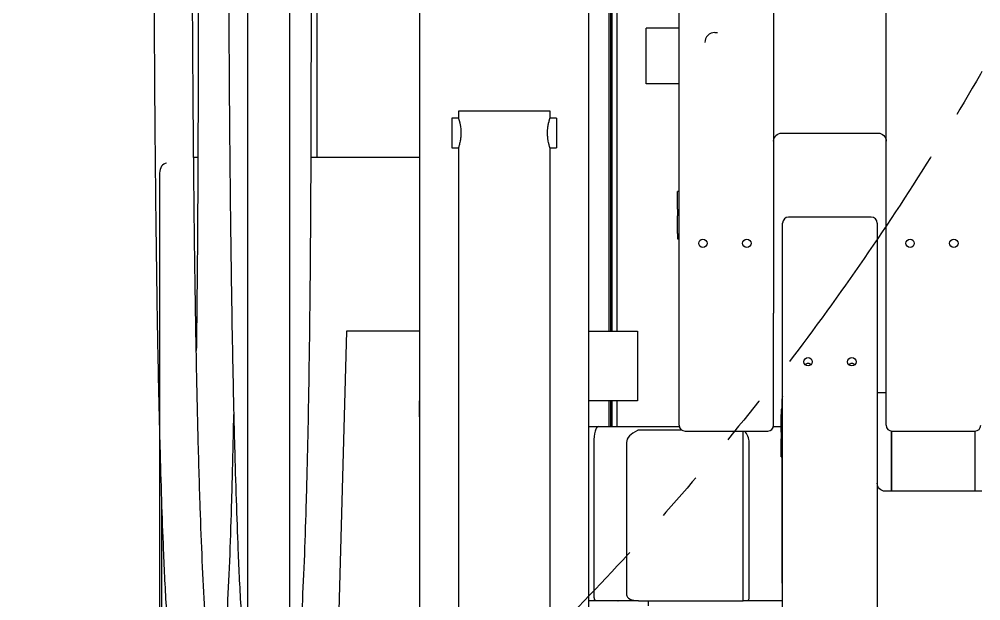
# Model space of a CAD drawing. Header units: millimetres. Extents: x 10462777 to 22643323, y 453826 to 1389191.
# Drawn here: x 11299086 to 11300051, y 581565 to 582149 of the extents above; entities that cross this region are included whole.
import ezdxf

# ---------------------------------------------------------------- set-up
doc = ezdxf.new("R2010")
doc.units = ezdxf.units.MM
doc.header["$LTSCALE"] = 200
doc.header["$MEASUREMENT"] = 0
doc.linetypes.add('PHANTOM', pattern=[2.5, 1.25, -0.25, 0.25, -0.25, 0.25, -0.25])
doc.layers.get('0').update_dxf_attribs({"linetype": 'CONTINUOUS'})
doc.layers.add('2', color=2, linetype='CONTINUOUS')
doc.layers.add('5', color=4, linetype='CONTINUOUS')
doc.layers.add('LAYOUT', color=8, linetype='CONTINUOUS', lineweight=25)

# ---------------------------------------------------------------- blocks, each defined once
blk = doc.blocks.new('A$C7DA30AB0')
at = {"layer": 'LAYOUT', "color": 6, "linetype": 'PHANTOM'}
blk.add_circle((3030.45, 3025.99, 0), 2693.02, dxfattribs=at)

msp = doc.modelspace()

# ---------------------------------------------------------------- linework, layer by layer
at = {"layer": '2', "color": 252, "linetype": 'Continuous'}
for p, q in [((11299487.91598, 582561.35677, 0), (11299487.91598, 581210.93165, 0)), ((11299657.81339, 581210.93165, 0), (11299657.81339, 582561.35677, 0)), ((11299677.86618, 582561.3569, 0), (11299677.86618, 581835.92831, 0)), ((11299679.8662, 581835.96081, 0), (11299679.8662, 582561.35424, 0)), ((11299315.36103, 581429.41224, 0), (11299315.36103, 582501.42746, 0)), ((11299357.36162, 582504.42551, 0), (11299357.36162, 581426.41419, 0)), ((11299748.46718, 581853.79938, 0), (11299748.46718, 582445.34482, 0)), ((11299843.46853, 582445.34482, 0), (11299843.46853, 581853.79938, 0)), ((11299956.47013, 581853.79938, 0), (11299956.47013, 582445.34482, 0)), ((11299680.86622, 582229.11366, 0), (11299680.86622, 581835.90497, 0)), ((11299685.86629, 582229.11366, 0), (11299685.86629, 581835.90497, 0)), ((11299784.36769, 582135.7892, 0), (11299787.1377, 582135.7892, 0)), ((11299851.46864, 582034.70211, 0), (11299948.47002, 582034.70211, 0)), ((11299265.20799, 582010.40376, 0), (11299260.98848, 582010.40376, 0)), ((11299487.91381, 582010.40376, 0), (11299378.88781, 582010.40376, 0)), ((11299226.69682, 581994.40353, 0), (11299226.69682, 581414.39529, 0)), ((11299748.46718, 581975.95387, 0), (11299746.96716, 581975.95387, 0)), ((11299746.96716, 581975.91895, 0), (11299746.96716, 581975.95387, 0)), ((11299746.96716, 581958.35825, 0), (11299746.96716, 581975.91895, 0)), ((11299746.96716, 581958.35825, 0), (11299746.96716, 581951.74668, 0)), ((11299746.96716, 581933.85119, 0), (11299746.96716, 581951.74668, 0)), ((11299746.96716, 581933.85119, 0), (11299746.96716, 581928.49751, 0)), ((11299746.96716, 581928.49751, 0), (11299748.46718, 581928.49751, 0)), ((11299748.46718, 581741.36291, 0), (11299748.46718, 581853.79938, 0)), ((11299843.46853, 581741.36291, 0), (11299843.46853, 581853.79938, 0)), ((11299956.47013, 581741.36291, 0), (11299956.47013, 581853.79938, 0)), ((11299677.86618, 581765.94669, 0), (11299677.86618, 581739.95039, 0)), ((11299679.8662, 581739.93507, 0), (11299679.8662, 581765.937, 0)), ((11299680.86622, 581765.90308, 0), (11299680.86622, 581739.9009, 0)), ((11299685.86629, 581765.90308, 0), (11299685.86629, 581739.9009, 0)), ((11299754.46726, 581735.36282, 0), (11299837.46844, 581735.36282, 0)), ((11299962.22022, 581675.03846, 0), (11299962.22022, 581735.36513, 0)), ((11299962.47022, 581735.36282, 0), (11300045.4714, 581735.36282, 0)), ((11300045.8714, 581675.03846, 0), (11300045.8714, 581735.37369, 0)), ((11299228.81817, 581660.96223, 0), (11299228.81817, 581414.39529, 0))]:
    msp.add_line(p, q, dxfattribs=at)
at = {"layer": '2', "color": 163, "linetype": 'Continuous'}
for p, q in [((11299748.46921, 582140.3056, 0), (11299715.36671, 582140.3056, 0)), ((11299715.36671, 582084.30481, 0), (11299715.36671, 582140.3056, 0)), ((11299748.46921, 582084.30481, 0), (11299715.36671, 582084.30481, 0))]:
    msp.add_line(p, q, dxfattribs=at)
at = {"layer": '2', "color": 124, "linetype": 'Continuous'}
for p, q in [((11299941.46992, 581950.36587, 0), (11299858.46874, 581950.36587, 0)), ((11299852.46866, 581854.12157, 0), (11299852.46866, 581944.36579, 0)), ((11299947.47001, 581944.36579, 0), (11299947.47001, 581854.12157, 0)), ((11299852.46866, 581362.16834, 0), (11299852.46866, 581854.12157, 0)), ((11299947.47001, 581854.12157, 0), (11299947.47001, 581362.16834, 0)), ((11299414.61244, 581835.91801, 0), (11299401.12966, 581349.11383, 0)), ((11299487.91738, 581835.91801, 0), (11299414.61244, 581835.91801, 0)), ((11299657.8148, 581835.91801, 0), (11299706.61658, 581835.91801, 0)), ((11299706.61658, 581835.91801, 0), (11299706.61658, 581765.91702, 0)), ((11299487.63083, 581765.91702, 0), (11299487.91702, 581765.91702, 0)), ((11299487.91607, 581749.57562, 0), (11299487.63083, 581765.91702, 0)), ((11299706.61658, 581765.91702, 0), (11299657.8148, 581765.91702, 0)), ((11299851.86865, 581757.52497, 0), (11299851.86865, 581767.91704, 0)), ((11299956.46882, 581773.91713, 0), (11299947.46895, 581773.91713, 0)), ((11299852.46866, 581757.52515, 0), (11299850.96864, 581757.52515, 0)), ((11299850.96864, 581757.52515, 0), (11299850.96864, 581752.19052, 0)), ((11299850.96864, 581734.30131, 0), (11299850.96864, 581752.19052, 0)), ((11299657.8128, 581739.91665, 0), (11299667.15321, 581739.91665, 0)), ((11299667.15321, 581739.91665, 0), (11299710.4551, 581739.91665, 0)), ((11299751.08716, 581736.40659, 0), (11299708.78039, 581736.40659, 0)), ((11299710.4551, 581739.91665, 0), (11299748.64541, 581739.91665, 0)), ((11299843.29167, 581739.91665, 0), (11299850.96857, 581739.91665, 0)), ((11299812.86809, 581564.91416, 0), (11299812.86809, 581735.36156, 0)), ((11299850.96864, 581734.30131, 0), (11299850.96864, 581727.67279, 0)), ((11299850.96864, 581709.59468, 0), (11299850.96864, 581727.67279, 0)), ((11299961.52021, 581735.43332, 0), (11299961.52021, 581713.91628, 0)), ((11299662.86596, 581723.91642, 0), (11299662.86596, 581570.91425, 0)), ((11299695.7754, 581723.91642, 0), (11299695.7754, 581570.91425, 0)), ((11299818.86818, 581568.15699, 0), (11299818.86818, 581723.91642, 0)), ((11299850.96864, 581709.55767, 0), (11299850.96864, 581709.59468, 0)), ((11299850.96864, 581709.55767, 0), (11299852.46866, 581709.55767, 0)), ((11299851.86865, 581668.74109, 0), (11299851.86865, 581709.5591, 0)), ((11299961.52021, 581713.91628, 0), (11299961.52021, 581675.0385, 0)), ((11299851.86865, 581582.56499, 0), (11299851.86865, 581668.74109, 0)), ((11300052.4715, 581675.03809, 0), (11299955.47012, 581675.03809, 0)), ((11299664.47368, 581564.91416, 0), (11299657.81273, 581564.91416, 0)), ((11299707.77557, 581564.91416, 0), (11299664.47368, 581564.91416, 0)), ((11299686.8663, 581564.91416, 0), (11299687.23367, 581564.91416, 0)), ((11299707.77557, 581564.91416, 0), (11299812.86809, 581564.91416, 0)), ((11299717.86674, 581559.91409, 0), (11299717.86674, 581564.91429, 0)), ((11299817.91637, 581564.91416, 0), (11299812.86809, 581564.91416, 0)), ((11299835.86842, 581564.91416, 0), (11299817.91637, 581564.91416, 0)), ((11299852.47051, 581564.91416, 0), (11299846.45176, 581564.91416, 0))]:
    msp.add_line(p, q, dxfattribs=at)
at = {"layer": '2', "color": 252, "linetype": 'Continuous', "extrusion": (0, 0, -1)}
for centre, start, end in [((-11299851.46864, 582026.702, 0), 0, 90), ((-11299948.47002, 582026.702, 0), 90, 180)]:
    msp.add_arc(centre, 8.00011, start, end, dxfattribs=at)
at = {"layer": '2', "color": 124, "linetype": 'Continuous'}
for centre, radius, start, end in [((11299858.46874, 581944.36579, 0), 6.00009, 90, 180), ((11299941.46992, 581944.36579, 0), 6.00009, 0, 90), ((11299857.86873, 581767.91704, 0), 6.00009, 154.15731172, 180), ((11299802.86795, 581723.91642, 0), 16.00023, 0, 45.6744408), ((11299812.86809, 581568.15699, 0), 6.00009, 327.28479733, 0)]:
    msp.add_arc(centre, radius, start, end, dxfattribs=at)
at = {"layer": '2', "color": 252, "linetype": 'Continuous'}
for centre, start, end in [((11299754.46726, 581741.36291, 0), 180, 270), ((11299837.46844, 581741.36291, 0), 270, 0), ((11299962.47022, 581741.36291, 0), 180, 270), ((11300045.4714, 581741.36291, 0), 270, 0)]:
    msp.add_arc(centre, 6.00009, start, end, dxfattribs=at)
at = {"layer": '2', "color": 124, "linetype": 'Continuous', "extrusion": (0, 0, -1)}
msp.add_arc((-11299955.47012, 581683.03821, 0), 8.00011, 270, 0, dxfattribs=at)
at = {"layer": '2', "color": 252, "linetype": 'Continuous'}
for centre, major_axis, ratio, start_param, end_param in [((11299784.36769, 582125.79237, 0), (-10.00014, 0), 0.999668486, 4.71238898, 6.283185307), ((11299233.76798, 581994.40353, 0), (0, -10.00014), 0.707106781, 3.141592654, 4.71238898)]:
    msp.add_ellipse(centre, major_axis=major_axis, ratio=ratio, start_param=start_param, end_param=end_param, dxfattribs=at)
for centre in [(11299772.46752, 581924.03937, 0), (11299816.46815, 581924.03937, 0), (11299980.47047, 581924.03937, 0), (11300024.4711, 581924.03937, 0)]:
    msp.add_ellipse(centre, major_axis=(4.25006, 0), ratio=0.994179885, dxfattribs=at)
at = {"layer": '2', "color": 124, "linetype": 'Continuous'}
for centre in [(11299877.96902, 581805.09478, 0), (11299921.96964, 581805.09478, 0)]:
    msp.add_ellipse(centre, major_axis=(4.25006, 0), ratio=0.993830785, dxfattribs=at)
for centre, major_axis, ratio, start_param, end_param in [((11299667.15321, 581723.91642, 0), (0, 16.00023), 0.267949192, 0, 1.570796327), ((11299727.77585, 581723.91642, 0), (32.00045, 0), 0.5, 2.289037441, 3.141592654), ((11299664.47368, 581570.91425, 0), (0, 6.00009), 0.267949192, 1.570796327, 3.141592654), ((11299707.77557, 581570.91425, 0), (-12.00017, 0), 0.5, 0, 1.570796327)]:
    msp.add_ellipse(centre, major_axis=major_axis, ratio=ratio, start_param=start_param, end_param=end_param, dxfattribs=at)
at = {"layer": '2', "color": 27, "linetype": 'Continuous'}
for points, knots in [([(11299279.51494, 581477.34538, 0), (11299280.13966, 581476.48084, 0), (11299278.9335, 581480.00045, 0), (11299278.03753, 581487.10033, 0), (11299276.54363, 581498.7814, 0), (11299274.51959, 581519.94836, 0), (11299272.08857, 581554.60443, 0), (11299269.61501, 581604.01354, 0), (11299267.34278, 581663.33982, 0), (11299265.33281, 581732.52654, 0), (11299263.59816, 581812.06651, 0), (11299262.29932, 581891.59823, 0), (11299261.32939, 581970.0504, 0), (11299260.60604, 582047.2888, 0), (11299260.03724, 582130.59535, 0), (11299259.70255, 582203.65043, 0), (11299259.50451, 582265.41228, 0), (11299259.3905, 582312.93081, 0), (11299259.30683, 582362.71621, 0), (11299259.25171, 582414.71329, 0), (11299259.22119, 582468.8383, 0), (11299259.21075, 582524.97454, 0), (11299259.20892, 582563.05616, 0), (11299259.21016, 582582.40896, 0)], [0, 0, 0, 0, 0.025389539, 0.048545827, 0.071841183, 0.097469773, 0.150191775, 0.202651124, 0.254094874, 0.31963857, 0.386189789, 0.455444735, 0.515241905, 0.576054535, 0.640566423, 0.713677883, 0.749389941, 0.786896547, 0.826181268, 0.867207931, 0.909916637, 0.954220594, 1, 1, 1, 1]), ([(11299220.50977, 582546.40554, 0), (11299220.51017, 582539.37713, 0), (11299220.51236, 582514.55222, 0), (11299220.51967, 582473.19918, 0), (11299220.54538, 582423.63151, 0), (11299220.58852, 582377.90364, 0), (11299220.64895, 582336.02308, 0), (11299220.73637, 582291.98803, 0), (11299220.85597, 582247.52575, 0), (11299221.01466, 582203.08836, 0), (11299221.28855, 582141.20519, 0), (11299221.7947, 582058.12861, 0), (11299222.7009, 581961.24822, 0), (11299223.86413, 581873.25585, 0), (11299225.22545, 581795.19505, 0), (11299226.80983, 581726.00311, 0), (11299228.56209, 581666.22453, 0), (11299230.19333, 581621.49897, 0), (11299231.81886, 581584.90728, 0), (11299233.42362, 581554.5261, 0), (11299235.32733, 581525.17364, 0), (11299237.57535, 581498.95887, 0), (11299239.97139, 581478.52042, 0), (11299242.73426, 581465.77402, 0), (11299244.9846, 581459.69286, 0), (11299248.06446, 581454.04375, 0), (11299254.94625, 581448.25319, 0), (11299264.50297, 581445.96374, 0), (11299273.73683, 581448.3155, 0), (11299280.21164, 581453.98048, 0), (11299282.35878, 581457.47193, 0), (11299284.88828, 581462.83235, 0), (11299286.9203, 581470.78366, 0), (11299289.13173, 581483.50608, 0), (11299291.21511, 581502.08961, 0), (11299293.2778, 581527.83581, 0), (11299295.45842, 581563.87705, 0), (11299297.52052, 581609.8949, 0), (11299299.12722, 581658.63103, 0), (11299300.25306, 581701.56412, 0), (11299300.89013, 581730.62656, 0), (11299301.22003, 581747.62459, 0), (11299301.30612, 581752.211, 0)], [0, 0, 0, 0, 0.012083754, 0.042680856, 0.071097193, 0.097306776, 0.121309226, 0.143123132, 0.173059851, 0.197834189, 0.219670765, 0.279775546, 0.341429244, 0.38835698, 0.435007168, 0.481698348, 0.516405908, 0.550519525, 0.572840027, 0.596116508, 0.621489259, 0.648618761, 0.675610646, 0.700523709, 0.709473304, 0.718222938, 0.727249736, 0.733926305, 0.74184291, 0.746889806, 0.75398821, 0.765747951, 0.781026227, 0.797326458, 0.820784346, 0.846539579, 0.872626302, 0.910489892, 0.946472426, 0.969122402, 0.991696481, 1, 1, 1, 1]), ([(11299295.52343, 582473.90297, 0), (11299295.52365, 582473.24566, 0), (11299295.52963, 582456.0605, 0), (11299295.54645, 582423.63151, 0), (11299295.58958, 582377.90364, 0), (11299295.65001, 582336.02308, 0), (11299295.73743, 582291.98803, 0), (11299295.85704, 582247.52575, 0), (11299296.01572, 582203.08836, 0), (11299296.28962, 582141.20519, 0), (11299296.79577, 582058.12861, 0), (11299297.70197, 581961.24822, 0), (11299298.8652, 581873.25585, 0), (11299300.22651, 581795.19505, 0), (11299301.8109, 581726.00311, 0), (11299303.56316, 581666.22453, 0), (11299305.1944, 581621.49897, 0), (11299306.81992, 581584.90728, 0), (11299308.42468, 581554.5261, 0), (11299310.32839, 581525.17364, 0), (11299312.57641, 581498.95887, 0), (11299314.24258, 581484.74632, 0), (11299315.31137, 581478.28281, 0), (11299315.34375, 581478.08891, 0)], [0, 0, 0, 0, 0.001779993, 0.046537337, 0.087818919, 0.125624141, 0.159982281, 0.207134313, 0.246155302, 0.28054915, 0.375217594, 0.472325668, 0.546239518, 0.619716213, 0.693257473, 0.747923851, 0.801654735, 0.836810794, 0.873472572, 0.913436096, 0.956166603, 0.998680353, 1, 1, 1, 1]), ([(11299265.51039, 582234.40605, 0), (11299265.51772, 582208.76762, 0), (11299265.50703, 582160.92051, 0), (11299265.45068, 582094.32651, 0), (11299265.32311, 582038.06154, 0), (11299265.14847, 581991.92369, 0), (11299264.94329, 581953.2312, 0), (11299264.70653, 581918.38284, 0), (11299264.32171, 581872.81656, 0), (11299263.93793, 581838.74998, 0), (11299263.63135, 581816.26663, 0)], [0, 0, 0, 0, 0.182918244, 0.341410473, 0.475177318, 0.584652751, 0.671306985, 0.752432836, 0.835047711, 1, 1, 1, 1]), ([(11299357.41394, 581457.7696, 0), (11299358.19104, 581459.24694, 0), (11299359.9873, 581463.21563, 0), (11299361.92137, 581470.78366, 0), (11299364.1328, 581483.50608, 0), (11299366.21617, 581502.08961, 0), (11299368.27887, 581527.83581, 0), (11299370.45949, 581563.87705, 0), (11299372.52158, 581609.8949, 0), (11299374.12829, 581658.63103, 0), (11299375.25412, 581701.56412, 0), (11299376.1071, 581740.47609, 0), (11299376.9041, 581784.84203, 0), (11299377.64447, 581837.44735, 0), (11299378.28127, 581899.00448, 0), (11299378.76922, 581969.8671, 0), (11299379.08115, 582050.09033, 0), (11299379.20459, 582139.3337, 0), (11299379.22708, 582201.77464, 0), (11299379.21187, 582234.40605, 0)], [0, 0, 0, 0, 0.018490146, 0.047701824, 0.078867457, 0.123718348, 0.172961703, 0.222838862, 0.295233092, 0.364030791, 0.407336975, 0.450498046, 0.501059297, 0.560195489, 0.628535641, 0.706609584, 0.794718013, 0.892755979, 1, 1, 1, 1]), ([(11299385.15149, 582010.38173, 0), (11299385.12017, 582021.47715, 0), (11299385.02046, 582059.8775, 0), (11299384.89743, 582127.88491, 0), (11299384.86216, 582184.79911, 0), (11299384.86201, 582214.40657, 0)], [0, 0, 0, 0, 0.163161197, 0.564680199, 1, 1, 1, 1])]:
    msp.add_open_spline(points, degree=3, knots=knots, dxfattribs=at)
at = {"layer": '2', "color": 124, "linetype": 'Continuous'}
for points, knots in [([(11299880.84041, 581802.05436, 0), (11299880.78494, 581802.10995, 0), (11299880.72765, 581802.16442, 0), (11299880.43895, 581802.42401, 0), (11299880.18446, 581802.60912, 0), (11299879.75794, 581802.84653, 0), (11299879.60857, 581802.91848, 0), (11299879.30245, 581803.04311, 0), (11299879.14472, 581803.09639, 0), (11299878.81923, 581803.18346, 0), (11299878.65, 581803.21734, 0), (11299878.31186, 581803.26204, 0), (11299878.14216, 581803.27328, 0), (11299877.63116, 581803.27365, 0), (11299877.2851, 581803.22757, 0), (11299876.63522, 581803.05447, 0), (11299876.32278, 581802.92576, 0), (11299875.75673, 581802.61106, 0), (11299875.49646, 581802.42187, 0), (11299875.2037, 581802.15834, 0), (11299875.14218, 581802.09959, 0), (11299875.08283, 581802.03956, 0)], [0, 0, 0, 0, 0.039175444, 0.039175444, 0.192209366, 0.192209366, 0.268726328, 0.268726328, 0.345243289, 0.345243289, 0.421760251, 0.421760251, 0.498277212, 0.498277212, 0.651311135, 0.651311135, 0.804345058, 0.804345058, 0.957378981, 0.957378981, 1, 1, 1, 1]), ([(11299924.84103, 581802.05436, 0), (11299924.78557, 581802.10995, 0), (11299924.72828, 581802.16442, 0), (11299924.43957, 581802.42401, 0), (11299924.18508, 581802.60912, 0), (11299923.75857, 581802.84653, 0), (11299923.60919, 581802.91848, 0), (11299923.30308, 581803.04311, 0), (11299923.14534, 581803.09639, 0), (11299922.81985, 581803.18346, 0), (11299922.65063, 581803.21734, 0), (11299922.31248, 581803.26204, 0), (11299922.14278, 581803.27328, 0), (11299921.63179, 581803.27365, 0), (11299921.28572, 581803.22757, 0), (11299920.63585, 581803.05447, 0), (11299920.32341, 581802.92576, 0), (11299919.75736, 581802.61106, 0), (11299919.49709, 581802.42187, 0), (11299919.20432, 581802.15834, 0), (11299919.14281, 581802.09959, 0), (11299919.08346, 581802.03956, 0)], [0, 0, 0, 0, 0.039175444, 0.039175444, 0.192209367, 0.192209367, 0.268726328, 0.268726328, 0.345243289, 0.345243289, 0.421760251, 0.421760251, 0.498277212, 0.498277212, 0.651311135, 0.651311135, 0.804345058, 0.804345058, 0.957378981, 0.957378981, 1, 1, 1, 1]), ([(11299708.78039, 581736.40659, 0), (11299708.42383, 581736.40659, 0), (11299708.07356, 581736.36737, 0), (11299707.38438, 581736.21797, 0), (11299707.04401, 581736.10666, 0), (11299706.71759, 581735.96402, 0)], [0, 0, 0, 0, 0.5, 0.5, 1, 1, 1, 1]), ([(11299846.45176, 581564.91416, 0), (11299846.00774, 581564.91416, 0), (11299845.56573, 581564.91416, 0), (11299844.6836, 581564.91416, 0), (11299844.2435, 581564.91416, 0), (11299842.92432, 581564.91416, 0), (11299842.04626, 581564.91416, 0), (11299840.28773, 581564.91416, 0), (11299839.40731, 581564.91416, 0), (11299837.64167, 581564.91416, 0), (11299836.75646, 581564.91416, 0), (11299835.86842, 581564.91416, 0)], [0, 0, 0, 0, 0.125, 0.125, 0.25, 0.25, 0.5, 0.5, 0.75, 0.75, 1, 1, 1, 1])]:
    msp.add_open_spline(points, degree=3, knots=knots, dxfattribs=at)
at = {"layer": '5', "color": 60, "linetype": 'Continuous'}
for p, q in [((11299526.86403, 582056.92115, 0), (11299526.86403, 582049.71746, 0)), ((11299618.86534, 582056.92115, 0), (11299526.86403, 582056.92115, 0)), ((11299618.86534, 582049.71746, 0), (11299618.86534, 582056.92115, 0)), ((11299526.93001, 582049.92105, 0), (11299520.36394, 582049.92105, 0)), ((11299520.36394, 582049.92105, 0), (11299520.36394, 582019.92062, 0)), ((11299625.36543, 582049.92105, 0), (11299618.79936, 582049.92105, 0)), ((11299625.36543, 582049.92105, 0), (11299625.36543, 582019.92062, 0)), ((11299520.36394, 582019.92062, 0), (11299526.86403, 582019.92062, 0)), ((11299526.86403, 582019.92062, 0), (11299526.86403, 580710.90203, 0)), ((11299618.86534, 580710.90203, 0), (11299618.86534, 582019.92062, 0)), ((11299618.86534, 582019.92062, 0), (11299625.36543, 582019.92062, 0))]:
    msp.add_line(p, q, dxfattribs=at)
for points, knots in [([(11299526.86403, 582049.92104, 0), (11299526.86403, 582049.92105, 0), (11299526.86396, 582049.92128, 0), (11299526.87178, 582049.89733, 0), (11299526.89532, 582049.82483, 0), (11299526.90514, 582049.79455, 0), (11299526.92871, 582049.72156, 0), (11299526.94251, 582049.67871, 0), (11299527.02044, 582049.4355, 0), (11299527.11153, 582049.14848, 0), (11299527.28278, 582048.58425, 0), (11299527.34564, 582048.37372, 0), (11299527.48152, 582047.9065, 0), (11299527.55347, 582047.65351, 0), (11299527.77786, 582046.83891, 0), (11299527.93898, 582046.22206, 0), (11299528.14411, 582045.35658, 0), (11299528.18542, 582045.17822, 0), (11299528.2675, 582044.81462, 0), (11299528.30824, 582044.62943, 0), (11299528.42919, 582044.06385, 0), (11299528.50812, 582043.67347, 0), (11299528.66035, 582042.86608, 0), (11299528.73366, 582042.44907, 0), (11299528.83773, 582041.80303, 0), (11299528.87143, 582041.58425, 0), (11299528.93657, 582041.13965, 0), (11299528.9681, 582040.91315, 0), (11299529.1179, 582039.77316, 0), (11299529.2131, 582038.836, 0), (11299529.31089, 582037.39256, 0), (11299529.33599, 582036.9051, 0), (11299529.36137, 582036.16402, 0), (11299529.36779, 582035.91461, 0), (11299529.37631, 582035.41775, 0), (11299529.37843, 582035.16997, 0), (11299529.37848, 582033.9342, 0), (11299529.34478, 582032.95561, 0), (11299529.26328, 582031.74479, 0), (11299529.24501, 582031.50326, 0), (11299529.20462, 582031.02145, 0), (11299529.18255, 582030.78199, 0), (11299529.11161, 582030.07326, 0), (11299529.0578, 582029.61142, 0), (11299528.93918, 582028.7082, 0), (11299528.87436, 582028.26683, 0), (11299528.77034, 582027.61998, 0), (11299528.73454, 582027.4069, 0), (11299528.6609, 582026.98585, 0), (11299528.62296, 582026.77734, 0), (11299528.43043, 582025.75606, 0), (11299528.26733, 582025.00537, 0), (11299528.02296, 582023.97377, 0), (11299527.94153, 582023.64578, 0), (11299527.82112, 582023.17811, 0), (11299527.78124, 582023.02615, 0), (11299527.70318, 582022.73363, 0), (11299527.6649, 582022.59265, 0), (11299527.47783, 582021.91369, 0), (11299527.34202, 582021.45276, 0), (11299527.19877, 582020.98061, 0), (11299527.17145, 582020.89143, 0), (11299527.11971, 582020.72381, 0), (11299527.09527, 582020.64532, 0), (11299527.02742, 582020.42879, 0), (11299526.98918, 582020.30864, 0), (11299526.89649, 582020.01935, 0), (11299526.86399, 582019.92051, 0), (11299526.86402, 582019.9206, 0)], [0, 0, 0, 0, 0.00003773, 0.031286551, 0.031286551, 0.046910962, 0.046910962, 0.062535372, 0.062535372, 0.125033014, 0.125033014, 0.156281835, 0.156281835, 0.187530656, 0.187530656, 0.250028298, 0.250028298, 0.265652708, 0.265652708, 0.281277119, 0.281277119, 0.31252594, 0.31252594, 0.34377476, 0.34377476, 0.359399171, 0.359399171, 0.375023581, 0.375023581, 0.437521223, 0.437521223, 0.468770044, 0.468770044, 0.484394455, 0.484394455, 0.500018865, 0.500018865, 0.562516507, 0.562516507, 0.578140917, 0.578140917, 0.593765328, 0.593765328, 0.625014149, 0.625014149, 0.65626297, 0.65626297, 0.67188738, 0.67188738, 0.687511791, 0.687511791, 0.750009433, 0.750009433, 0.781258253, 0.781258253, 0.796882664, 0.796882664, 0.812507074, 0.812507074, 0.875004716, 0.875004716, 0.890629127, 0.890629127, 0.906253537, 0.906253537, 0.937502358, 0.937502358, 1, 1, 1, 1]), ([(11299618.86535, 582019.9206, 0), (11299618.86532, 582019.92069, 0), (11299618.8329, 582020.01928, 0), (11299618.7403, 582020.30828, 0), (11299618.7021, 582020.4283, 0), (11299618.63433, 582020.64458, 0), (11299618.60992, 582020.72298, 0), (11299618.55819, 582020.89055, 0), (11299618.53087, 582020.97972, 0), (11299618.38759, 582021.45197, 0), (11299618.25163, 582021.91334, 0), (11299618.06417, 582022.59375, 0), (11299618.0258, 582022.73507, 0), (11299617.94755, 582023.02836, 0), (11299617.90772, 582023.18015, 0), (11299617.78761, 582023.64671, 0), (11299617.70633, 582023.9741, 0), (11299617.46223, 582025.00453, 0), (11299617.29908, 582025.75526, 0), (11299617.06764, 582026.98299, 0), (11299616.99386, 582027.40349, 0), (11299616.85548, 582028.26374, 0), (11299616.7908, 582028.70396, 0), (11299616.67239, 582029.60479, 0), (11299616.61865, 582030.06539, 0), (11299616.54775, 582030.77219, 0), (11299616.52573, 582031.01045, 0), (11299616.48521, 582031.49243, 0), (11299616.46683, 582031.73467, 0), (11299616.38497, 582032.94674, 0), (11299616.35117, 582033.92454, 0), (11299616.35087, 582035.15695, 0), (11299616.35291, 582035.40394, 0), (11299616.36123, 582035.89897, 0), (11299616.36752, 582036.14747, 0), (11299616.39274, 582036.89142, 0), (11299616.41778, 582037.38046, 0), (11299616.51547, 582038.82771, 0), (11299616.6107, 582039.76623, 0), (11299616.76039, 582040.90665, 0), (11299616.79187, 582041.13313, 0), (11299616.85697, 582041.57788, 0), (11299616.89067, 582041.79679, 0), (11299616.99474, 582042.44338, 0), (11299617.06809, 582042.86094, 0), (11299617.22051, 582043.66975, 0), (11299617.29958, 582044.06101, 0), (11299617.42083, 582044.62806, 0), (11299617.46172, 582044.81395, 0), (11299617.54395, 582045.17825, 0), (11299617.58504, 582045.3556, 0), (11299617.78962, 582046.21892, 0), (11299617.95055, 582046.83531, 0), (11299618.13759, 582047.51444, 0), (11299618.17429, 582047.64566, 0), (11299618.24601, 582047.89871, 0), (11299618.28109, 582048.02079, 0), (11299618.38293, 582048.37099, 0), (11299618.44574, 582048.58138, 0), (11299618.61685, 582049.1453, 0), (11299618.7079, 582049.43225, 0), (11299618.78597, 582049.67592, 0), (11299618.79982, 582049.71894, 0), (11299618.82361, 582049.79264, 0), (11299618.83353, 582049.82322, 0), (11299618.85732, 582049.89652, 0), (11299618.86535, 582049.92108, 0), (11299618.86534, 582049.92105, 0)], [0, 0, 0, 0, 0.062481237, 0.062481237, 0.093721856, 0.093721856, 0.109342165, 0.109342165, 0.124962475, 0.124962475, 0.187443712, 0.187443712, 0.203064021, 0.203064021, 0.218684331, 0.218684331, 0.249924949, 0.249924949, 0.312406187, 0.312406187, 0.343646806, 0.343646806, 0.374887424, 0.374887424, 0.406128043, 0.406128043, 0.421748352, 0.421748352, 0.437368662, 0.437368662, 0.499849899, 0.499849899, 0.515470208, 0.515470208, 0.531090518, 0.531090518, 0.562331136, 0.562331136, 0.624812374, 0.624812374, 0.640432683, 0.640432683, 0.656052992, 0.656052992, 0.687293611, 0.687293611, 0.71853423, 0.71853423, 0.734154539, 0.734154539, 0.749774848, 0.749774848, 0.812256086, 0.812256086, 0.827876395, 0.827876395, 0.843496704, 0.843496704, 0.874737323, 0.874737323, 0.937218561, 0.937218561, 0.95283887, 0.95283887, 0.968459179, 0.968459179, 1, 1, 1, 1])]:
    msp.add_open_spline(points, degree=3, knots=knots, dxfattribs=at)

# ---------------------------------------------------------------- block references
at = {"ltscale": 10}
msp.add_blockref('A$C7DA30AB0', (11294684.4077, 580408.4363, 0), dxfattribs=at)

doc.saveas('drawing.dxf')
